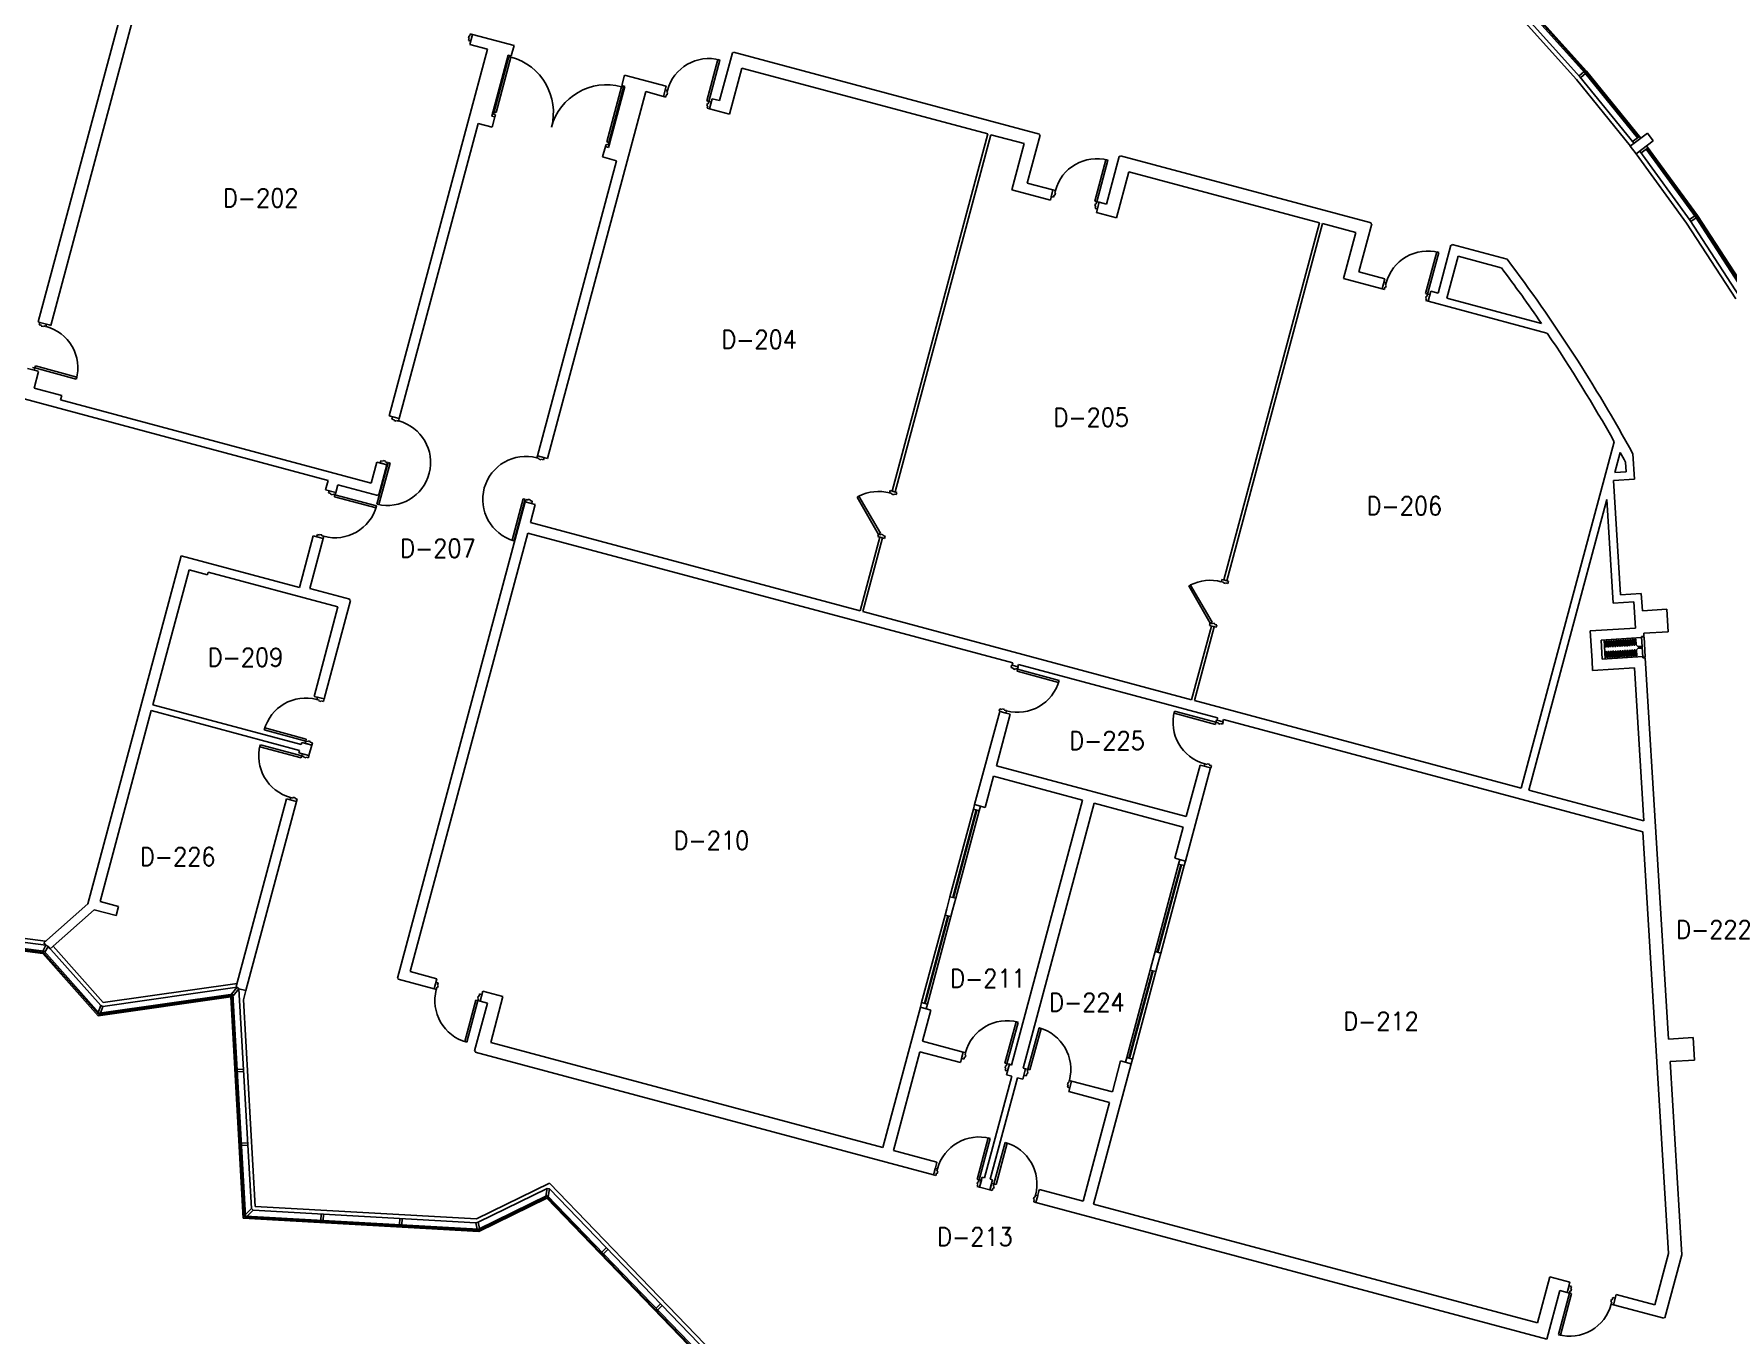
# Model space of a CAD drawing. Header units: inches. Extents: x 0 to 15110, y -1099 to 7181.
# Drawn here: x 6200 to 7621, y 5374 to 6466 of the extents above; entities that cross this region are included whole.
import ezdxf
from ezdxf.enums import TextEntityAlignment as Align

# ---------------------------------------------------------------- set-up
doc = ezdxf.new("R2010")
doc.units = ezdxf.units.IN
doc.header["$LTSCALE"] = 48
doc.header["$MEASUREMENT"] = 0
doc.layers.get('0').update_dxf_attribs({"linetype": 'CONTINUOUS'})
for name, color, linetype in [('A-DOOR', 5, 'CONTINUOUS'), ('A-GLAZ', 1, 'CONTINUOUS'), ('A-GLAZ-DETL', 5, 'CONTINUOUS'), ('A-WALL', 7, 'CONTINUOUS'), ('A-WALL-SILL', 3, 'CONTINUOUS'), ('SP-RMNO', 7, 'CONTINUOUS'), ('SP-ROOM', 7, 'CONTINUOUS'), ('SP-ROOMF', 7, 'CONTINUOUS')]:
    doc.layers.add(name, color=color, linetype=linetype)
doc.layers.get('0').off()
doc.layers.get('SP-ROOM').off()
doc.layers.get('SP-ROOMF').off()
doc.styles.add('ROMANS', font='ROMANS', dxfattribs={"width": 0.78})

# ---------------------------------------------------------------- blocks, each defined once
blk = doc.blocks.new('FMGRM1')
at = {"style": 'ROMANS', "width": 0.9}
for tag, p in [('DATA1', (0, -0.284)), ('DATA2', (0, -0.443)), ('DATA3', (0, -0.602)), ('DATA4', (0, -0.762)), ('DATA5', (0, -0.921))]:
    blk.add_attdef(tag, text='', height=0.117, dxfattribs=at).set_placement(p, align=Align.CENTER)
at = {"layer": 'SP-RMNO', "style": 'ROMANS', "width": 0.9}
blk.add_attdef('RMNUMB', text='', height=0.16, dxfattribs=at).set_placement((0, 0), align=Align.MIDDLE)

msp = doc.modelspace()

# ---------------------------------------------------------------- linework, layer by layer
at = {"layer": 'A-DOOR', "linetype": 'Continuous'}
for p, q in [((6565.2, 6464.2), (6565.7, 6466.1)), ((6565.7, 6466.1), (6567.6, 6465.6)), ((6567.6, 6465.6), (6566.1, 6460)), ((6564.1, 6462.6), (6564.6, 6464.4)), ((6564.7, 6462.4), (6564.1, 6462.6)), ((6564.2, 6460.5), (6564.7, 6462.4)), ((6566.1, 6460), (6564.2, 6460.5)), ((6564.6, 6464.4), (6565.2, 6464.2)), ((6598.1, 6447), (6585.7, 6400.7)), ((6587.4, 6400.2), (6599.8, 6446.6)), ((6599.8, 6446.6), (6598.1, 6447)), ((6773.4, 6444.6), (6764.1, 6409.8)), ((6765.8, 6409.3), (6775.1, 6444.1)), ((6775.1, 6444.1), (6773.4, 6444.6)), ((6680.1, 6375.4), (6692.5, 6421.7)), ((6694.2, 6421.3), (6681.8, 6374.9)), ((6692.5, 6421.7), (6694.2, 6421.3)), ((6729.1, 6419.2), (6727.6, 6413.6)), ((6727.6, 6413.6), (6729.6, 6413.1)), ((6731, 6418.7), (6729.1, 6419.2)), ((6729.6, 6413.1), (6730.1, 6415)), ((6730.1, 6415), (6730.7, 6414.8)), ((6730.5, 6416.8), (6731, 6418.7)), ((6731.2, 6416.6), (6730.5, 6416.8)), ((6730.7, 6414.8), (6731.2, 6416.6)), ((6764.1, 6409.8), (6765.8, 6409.3)), ((6765.3, 6407.5), (6765.8, 6409.3)), ((6765.8, 6409.3), (6767.8, 6408.8)), ((6767.8, 6408.8), (6766.3, 6403.3)), ((6584.7, 6400.9), (6583.7, 6397.1)), ((6583.7, 6397.1), (6586.3, 6396.4)), ((6584.7, 6400.9), (6585.7, 6400.7)), ((6585.7, 6400.7), (6585.2, 6398.7)), ((6585.2, 6398.7), (6586.9, 6398.3)), ((6585.7, 6400.7), (6587.4, 6400.2)), ((6586.3, 6396.4), (6586.9, 6398.3)), ((6764.2, 6405.8), (6764.7, 6407.6)), ((6764.8, 6405.7), (6764.2, 6405.8)), ((6764.3, 6403.8), (6764.8, 6405.7)), ((6766.3, 6403.3), (6764.3, 6403.8)), ((6764.7, 6407.6), (6765.3, 6407.5)), ((6679.1, 6371.5), (6679.6, 6373.4)), ((6681.7, 6370.8), (6679.1, 6371.5)), ((6681.3, 6373), (6679.6, 6373.4)), ((6681.8, 6374.9), (6680.1, 6375.4)), ((6681.8, 6374.9), (6681.3, 6373)), ((6682.8, 6374.7), (6681.7, 6370.8)), ((6682.8, 6374.7), (6681.8, 6374.9)), ((7098.8, 6360.5), (7089.5, 6325.7)), ((7091.2, 6325.3), (7100.5, 6360.1)), ((7100.5, 6360.1), (7098.8, 6360.5)), ((7054.4, 6335.1), (7053, 6329.6)), ((7053, 6329.6), (7054.9, 6329)), ((7056.4, 6334.6), (7054.4, 6335.1)), ((7054.9, 6329), (7055.4, 6330.9)), ((7055.4, 6330.9), (7056, 6330.8)), ((7055.9, 6332.7), (7056.4, 6334.6)), ((7056.5, 6332.6), (7055.9, 6332.7)), ((7056, 6330.8), (7056.5, 6332.6)), ((7089.5, 6325.7), (7091.2, 6325.3)), ((7089.6, 6321.8), (7090, 6323.6)), ((7090, 6323.6), (7090.6, 6323.4)), ((7090.6, 6323.4), (7091.2, 6325.3)), ((7091.2, 6325.3), (7093.1, 6324.8)), ((7093.1, 6324.8), (7091.6, 6319.2)), ((7090.2, 6321.6), (7089.6, 6321.8)), ((7089.7, 6319.7), (7090.2, 6321.6)), ((7091.6, 6319.2), (7089.7, 6319.7)), ((7376.2, 6283.1), (7366.9, 6248.3)), ((7368.6, 6247.8), (7377.9, 6282.6)), ((7377.9, 6282.6), (7376.2, 6283.1)), ((7331.9, 6257.7), (7330.4, 6252.1)), ((7333.8, 6257.2), (7331.9, 6257.7)), ((7332.3, 6251.6), (7332.8, 6253.5)), ((7332.8, 6253.5), (7333.4, 6253.3)), ((7333.3, 6255.3), (7333.8, 6257.2)), ((7333.9, 6255.1), (7333.3, 6255.3)), ((7333.4, 6253.3), (7333.9, 6255.1)), ((7330.4, 6252.1), (7332.3, 6251.6)), ((7366.9, 6248.3), (7368.6, 6247.8)), ((7367, 6244.3), (7367.5, 6246.1)), ((7367.6, 6244.2), (7367, 6244.3)), ((7367.1, 6242.3), (7367.6, 6244.2)), ((7369, 6241.8), (7367.1, 6242.3)), ((7367.5, 6246.1), (7368.1, 6246)), ((7368.1, 6246), (7368.6, 6247.8)), ((7368.6, 6247.8), (7370.5, 6247.3)), ((7370.5, 6247.3), (7369, 6241.8)), ((6204.7, 6224), (6204.2, 6222.1)), ((6210.3, 6222.5), (6204.7, 6224)), ((6204.2, 6222.1), (6206.1, 6221.6)), ((6206.1, 6221.6), (6205.9, 6221)), ((6205.9, 6221), (6207.7, 6220.5)), ((6207.7, 6220.5), (6207.9, 6221.1)), ((6207.9, 6221.1), (6209.8, 6220.6)), ((6209.8, 6220.6), (6210.3, 6222.5)), ((6199.9, 6183.9), (6194.4, 6185.4)), ((6198.6, 6186.3), (6200.5, 6185.8)), ((6200.5, 6185.8), (6199.9, 6183.9)), ((6200.9, 6187.5), (6200.5, 6185.8)), ((6200.5, 6185.8), (6235.2, 6176.5)), ((6235.7, 6178.2), (6200.9, 6187.5)), ((6235.2, 6176.5), (6235.7, 6178.2)), ((6500.5, 6144.7), (6500, 6142.8)), ((6500, 6142.8), (6501.9, 6142.3)), ((6506.1, 6143.3), (6500.5, 6144.7)), ((6501.9, 6142.3), (6501.7, 6141.7)), ((6501.7, 6141.7), (6503.6, 6141.2)), ((6503.6, 6141.2), (6503.7, 6141.8)), ((6503.7, 6141.8), (6505.6, 6141.3)), ((6505.6, 6141.3), (6506.1, 6143.3)), ((6621.5, 6110.3), (6622, 6112.2)), ((6623.4, 6109.8), (6621.5, 6110.3)), ((6622, 6112.2), (6627.6, 6110.7)), ((6627.6, 6110.7), (6627, 6108.8)), ((6496.7, 6106.4), (6487.4, 6071.6)), ((6489.1, 6071.2), (6498.4, 6106)), ((6490.2, 6106.1), (6490.7, 6108)), ((6495.7, 6104.6), (6490.2, 6106.1)), ((6490.7, 6108), (6492.6, 6107.5)), ((6492.6, 6107.5), (6492.7, 6108.1)), ((6492.7, 6108.1), (6494.6, 6107.7)), ((6494.6, 6107.7), (6494.4, 6107)), ((6494.4, 6107), (6496.3, 6106.5)), ((6496.3, 6106.5), (6495.7, 6104.6)), ((6498.4, 6106), (6496.7, 6106.4)), ((6623.2, 6109.2), (6623.4, 6109.8)), ((6625, 6108.7), (6623.2, 6109.2)), ((6625.2, 6109.3), (6625, 6108.7)), ((6627, 6108.8), (6625.2, 6109.3)), ((6447.2, 6082.8), (6446.7, 6080.9)), ((6452.8, 6081.3), (6447.2, 6082.8)), ((6917.4, 6081), (6917.9, 6082.9)), ((6917.9, 6082.9), (6923.5, 6081.4)), ((6446.7, 6080.9), (6448.6, 6080.4)), ((6448.6, 6080.4), (6448.4, 6079.8)), ((6448.4, 6079.8), (6450.2, 6079.3)), ((6450.2, 6079.3), (6450.4, 6079.9)), ((6450.4, 6079.9), (6452.2, 6079.4)), ((6451.8, 6077.7), (6452.2, 6079.4)), ((6486.6, 6068.4), (6451.8, 6077.7)), ((6452.2, 6079.4), (6452.8, 6081.3)), ((6452.2, 6079.4), (6487, 6070.1)), ((6487, 6070.1), (6486.6, 6068.4)), ((6487.4, 6071.6), (6489.1, 6071.2)), ((6600.7, 6041.3), (6610, 6076.1)), ((6611.7, 6075.6), (6602.4, 6040.8)), ((6610, 6076.1), (6611.7, 6075.6)), ((6612.2, 6075.5), (6611.7, 6073.6)), ((6611.7, 6073.6), (6617.2, 6072.1)), ((6614, 6075), (6612.2, 6075.5)), ((6614.2, 6075.6), (6614, 6075)), ((6616, 6075.1), (6614.2, 6075.6)), ((6615.9, 6074.5), (6616, 6075.1)), ((6617.7, 6074), (6615.9, 6074.5)), ((6617.2, 6072.1), (6617.7, 6074)), ((6890.1, 6077.4), (6891.6, 6078.3)), ((6908.1, 6046.2), (6890.1, 6077.4)), ((6891.6, 6078.3), (6909.6, 6047.1)), ((6919.3, 6080.5), (6917.4, 6081)), ((6919.1, 6079.9), (6919.3, 6080.5)), ((6920.9, 6079.4), (6919.1, 6079.9)), ((6921.1, 6080), (6920.9, 6079.4)), ((6922.9, 6079.5), (6921.1, 6080)), ((6923.5, 6081.4), (6922.9, 6079.5)), ((6436.8, 6044.2), (6437.4, 6046.1)), ((6442.4, 6042.7), (6436.8, 6044.2)), ((6437.4, 6046.1), (6439.2, 6045.6)), ((6439.2, 6045.6), (6439.4, 6046.2)), ((6439.4, 6046.2), (6441.2, 6045.7)), ((6441.2, 6045.7), (6441.1, 6045.1)), ((6441.1, 6045.1), (6442.9, 6044.6)), ((6442.9, 6044.6), (6442.4, 6042.7)), ((6602.4, 6040.8), (6600.7, 6041.3)), ((6908.1, 6046.2), (6907.5, 6044.3)), ((6907.5, 6044.3), (6913.1, 6042.8)), ((6909.6, 6047.1), (6908.1, 6046.2)), ((6909.9, 6045.7), (6908.1, 6046.2)), ((6910.1, 6046.3), (6909.9, 6045.7)), ((6911.9, 6045.8), (6910.1, 6046.3)), ((6911.7, 6045.2), (6911.9, 6045.8)), ((6913.6, 6044.7), (6911.7, 6045.2)), ((6913.1, 6042.8), (6913.6, 6044.7)), ((7168.2, 6002.9), (7169.8, 6003.7)), ((7186.2, 5971.7), (7168.2, 6002.9)), ((7169.8, 6003.7), (7187.8, 5972.6)), ((7195.6, 6006.5), (7196.1, 6008.4)), ((7197.4, 6006), (7195.6, 6006.5)), ((7196.1, 6008.4), (7201.6, 6006.9)), ((7197.3, 6005.4), (7197.4, 6006)), ((7199.1, 6004.9), (7197.3, 6005.4)), ((7199.2, 6005.5), (7199.1, 6004.9)), ((7201.1, 6005), (7199.2, 6005.5)), ((7201.6, 6006.9), (7201.1, 6005)), ((7186.2, 5971.7), (7185.7, 5969.8)), ((7185.7, 5969.8), (7191.3, 5968.3)), ((7187.8, 5972.6), (7186.2, 5971.7)), ((7188.1, 5971.2), (7186.2, 5971.7)), ((7188.3, 5971.8), (7188.1, 5971.2)), ((7190.1, 5971.3), (7188.3, 5971.8)), ((7189.9, 5970.7), (7190.1, 5971.3)), ((7191.8, 5970.2), (7189.9, 5970.7)), ((7191.3, 5968.3), (7191.8, 5970.2)), ((7516.7, 5957.6), (7517.6, 5941.7)), ((7517.5, 5951.7), (7517.2, 5956.7)), ((7519.2, 5956.8), (7518.2, 5956.7)), ((7518.2, 5956.7), (7518.5, 5951.7)), ((7519.5, 5951.8), (7519.2, 5956.8)), ((7521.2, 5956.9), (7520.2, 5956.9)), ((7520.2, 5956.9), (7520.5, 5951.9)), ((7521.5, 5951.9), (7521.2, 5956.9)), ((7523.2, 5957), (7522.2, 5957)), ((7522.2, 5957), (7522.5, 5952)), ((7523.5, 5952.1), (7523.2, 5957)), ((7525.2, 5957.2), (7524.2, 5957.1)), ((7524.2, 5957.1), (7524.5, 5952.1)), ((7525.5, 5952.2), (7525.2, 5957.2)), ((7527.2, 5957.3), (7526.2, 5957.2)), ((7526.2, 5957.2), (7526.5, 5952.2)), ((7527.5, 5952.3), (7527.2, 5957.3)), ((7529.2, 5957.4), (7528.2, 5957.4)), ((7528.2, 5957.4), (7528.5, 5952.4)), ((7529.5, 5952.4), (7529.2, 5957.4)), ((7531.2, 5957.5), (7530.2, 5957.5)), ((7530.2, 5957.5), (7530.5, 5952.5)), ((7531.5, 5952.5), (7531.2, 5957.5)), ((7533.2, 5957.7), (7532.2, 5957.6)), ((7532.2, 5957.6), (7532.5, 5952.6)), ((7533.5, 5952.7), (7533.2, 5957.7)), ((7535.2, 5957.8), (7534.2, 5957.7)), ((7534.2, 5957.7), (7534.5, 5952.7)), ((7535.5, 5952.8), (7535.2, 5957.8)), ((7537.2, 5957.9), (7536.2, 5957.8)), ((7536.2, 5957.8), (7536.5, 5952.8)), ((7537.5, 5952.9), (7537.2, 5957.9)), ((7539.2, 5958), (7538.2, 5958)), ((7538.2, 5958), (7538.5, 5953)), ((7539.5, 5953), (7539.2, 5958)), ((7541.2, 5958.1), (7540.2, 5958.1)), ((7540.2, 5958.1), (7540.5, 5953.1)), ((7541.5, 5953.2), (7541.2, 5958.1)), ((7543.2, 5958.3), (7542.2, 5958.2)), ((7542.2, 5958.2), (7542.5, 5953.2)), ((7543.5, 5953.4), (7543.2, 5958.3)), ((7550.1, 5960.2), (7548.1, 5960.1)), ((7548.1, 5960.1), (7549.1, 5943.1)), ((7551.1, 5943.2), (7550.1, 5960.2)), ((7518.5, 5951.7), (7517.5, 5951.7)), ((7517.8, 5947.7), (7518.8, 5947.8)), ((7518.1, 5942.7), (7517.8, 5947.7)), ((7518.8, 5947.8), (7519.1, 5942.8)), ((7519.1, 5942.8), (7520.1, 5942.8)), ((7520.5, 5951.9), (7519.5, 5951.8)), ((7519.8, 5947.8), (7520.8, 5947.9)), ((7520.1, 5942.8), (7519.8, 5947.8)), ((7520.8, 5947.9), (7521.1, 5942.9)), ((7521.1, 5942.9), (7522.1, 5942.9)), ((7522.5, 5952), (7521.5, 5951.9)), ((7521.8, 5947.9), (7522.8, 5948)), ((7522.1, 5942.9), (7521.8, 5947.9)), ((7522.8, 5948), (7523.1, 5943)), ((7523.1, 5943), (7524.1, 5943.1)), ((7524.5, 5952.1), (7523.5, 5952.1)), ((7524.1, 5943.1), (7523.8, 5948.1)), ((7523.8, 5948.1), (7524.8, 5948.1)), ((7524.8, 5948.1), (7525.1, 5943.1)), ((7525.1, 5943.1), (7526.1, 5943.2)), ((7526.5, 5952.2), (7525.5, 5952.2)), ((7526.1, 5943.2), (7525.8, 5948.2)), ((7525.8, 5948.2), (7526.8, 5948.2)), ((7526.8, 5948.2), (7527.1, 5943.3)), ((7527.1, 5943.3), (7528.1, 5943.3)), ((7528.5, 5952.4), (7527.5, 5952.3)), ((7527.8, 5948.3), (7528.7, 5948.4)), ((7528.1, 5943.3), (7527.8, 5948.3)), ((7528.7, 5948.4), (7529.1, 5943.4)), ((7529.1, 5943.4), (7530.1, 5943.4)), ((7530.5, 5952.5), (7529.5, 5952.4)), ((7529.7, 5948.4), (7530.7, 5948.5)), ((7530.1, 5943.4), (7529.7, 5948.4)), ((7530.7, 5948.5), (7531.1, 5943.5)), ((7531.1, 5943.5), (7532, 5943.6)), ((7532.5, 5952.6), (7531.5, 5952.5)), ((7532, 5943.6), (7531.7, 5948.6)), ((7531.7, 5948.6), (7532.7, 5948.6)), ((7532.7, 5948.6), (7533, 5943.6)), ((7533, 5943.6), (7534, 5943.7)), ((7534.5, 5952.7), (7533.5, 5952.7)), ((7534, 5943.7), (7533.7, 5948.7)), ((7533.7, 5948.7), (7534.7, 5948.7)), ((7534.7, 5948.7), (7535, 5943.7)), ((7535, 5943.7), (7536, 5943.8)), ((7536.5, 5952.8), (7535.5, 5952.8)), ((7535.7, 5948.8), (7536.7, 5948.9)), ((7536, 5943.8), (7535.7, 5948.8)), ((7536.7, 5948.9), (7537, 5943.9)), ((7537, 5943.9), (7538, 5943.9)), ((7538.5, 5953), (7537.5, 5952.9)), ((7537.7, 5948.9), (7538.7, 5949)), ((7538, 5943.9), (7537.7, 5948.9)), ((7538.7, 5949), (7539, 5944)), ((7539, 5944), (7540, 5944)), ((7540.5, 5953.1), (7539.5, 5953)), ((7539.7, 5949), (7540.7, 5949.1)), ((7540, 5944), (7539.7, 5949)), ((7540.7, 5949.1), (7541, 5944.1)), ((7541, 5944.1), (7542, 5944.2)), ((7542.5, 5953.2), (7541.5, 5953.2)), ((7542, 5944.2), (7541.7, 5949.2)), ((7541.7, 5949.2), (7542.7, 5949.2)), ((7542.7, 5949.2), (7543, 5944.2)), ((7543, 5944.2), (7544, 5944.3)), ((7545, 5952.1), (7543.5, 5953.4)), ((7543.7, 5949.2), (7545.1, 5950.7)), ((7544, 5944.3), (7543.7, 5949.2)), ((7547.7, 5952.2), (7545, 5952.1)), ((7545.1, 5950.7), (7547.8, 5950.8)), ((7547.8, 5950.8), (7547.7, 5952.2)), ((7549.1, 5943.1), (7551.1, 5943.2)), ((7019.7, 5936.5), (7019.2, 5934.5)), ((7019.2, 5934.5), (7021.1, 5934)), ((7025.3, 5935), (7019.7, 5936.5)), ((7021.1, 5934), (7020.9, 5933.4)), ((7020.9, 5933.4), (7022.7, 5932.9)), ((7022.7, 5932.9), (7022.9, 5933.6)), ((7022.9, 5933.6), (7024.7, 5933)), ((7024.3, 5931.4), (7024.7, 5933)), ((7059.1, 5922), (7024.3, 5931.4)), ((7024.7, 5933), (7025.3, 5935)), ((7024.7, 5933), (7059.5, 5923.7)), ((7059.5, 5923.7), (7059.1, 5922)), ((6437, 5907.6), (6437.5, 5909.6)), ((6438.9, 5907.1), (6437, 5907.6)), ((6437.5, 5909.6), (6443.1, 5908.1)), ((6438.7, 5906.5), (6438.9, 5907.1)), ((6440.5, 5906), (6438.7, 5906.5)), ((6440.7, 5906.6), (6440.5, 5906)), ((6442.6, 5906.1), (6440.7, 5906.6)), ((6443.1, 5908.1), (6442.6, 5906.1)), ((7009.3, 5897.8), (7009.9, 5899.8)), ((7014.9, 5896.3), (7009.3, 5897.8)), ((7009.9, 5899.8), (7011.7, 5899.3)), ((7011.7, 5899.3), (7011.9, 5899.9)), ((7011.9, 5899.9), (7013.7, 5899.4)), ((7013.7, 5899.4), (7013.5, 5898.8)), ((7013.5, 5898.8), (7015.4, 5898.3)), ((7015.4, 5898.3), (7014.9, 5896.3)), ((7156.3, 5897.8), (7155.9, 5896.1)), ((7191.1, 5888.5), (7156.3, 5897.8)), ((6392.9, 5882.2), (6393.4, 5883.9)), ((6393.4, 5883.9), (6428.1, 5874.5)), ((7155.9, 5896.1), (7190.7, 5886.8)), ((7190.7, 5886.8), (7191.1, 5888.5)), ((7191.1, 5888.5), (7191.6, 5890.4)), ((7193, 5888), (7191.1, 5888.5)), ((7191.6, 5890.4), (7197.2, 5888.9)), ((7192.8, 5887.4), (7193, 5888)), ((7194.6, 5886.9), (7192.8, 5887.4)), ((7194.8, 5887.5), (7194.6, 5886.9)), ((7196.7, 5887), (7194.8, 5887.5)), ((7197.2, 5888.9), (7196.7, 5887)), ((6389.6, 5869.6), (6389.1, 5867.9)), ((6424.3, 5860.3), (6389.6, 5869.6)), ((6427.7, 5872.8), (6392.9, 5882.2)), ((6427.7, 5872.8), (6427.2, 5870.9)), ((6427.2, 5870.9), (6432.7, 5869.4)), ((6428.1, 5874.5), (6427.7, 5872.8)), ((6429.6, 5872.3), (6427.7, 5872.8)), ((6429.7, 5872.9), (6429.6, 5872.3)), ((6431.5, 5872.5), (6429.7, 5872.9)), ((6431.4, 5871.9), (6431.5, 5872.5)), ((6433.2, 5871.4), (6431.4, 5871.9)), ((6432.7, 5869.4), (6433.2, 5871.4)), ((6389.1, 5867.9), (6423.9, 5858.6)), ((6423.9, 5858.6), (6424.3, 5860.3)), ((6424.3, 5860.3), (6424.8, 5862.2)), ((6426.2, 5859.8), (6424.3, 5860.3)), ((6424.8, 5862.2), (6430.4, 5860.7)), ((6426, 5859.2), (6426.2, 5859.8)), ((6427.9, 5858.7), (6426, 5859.2)), ((6428, 5859.3), (6427.9, 5858.7)), ((6429.9, 5858.8), (6428, 5859.3)), ((6430.4, 5860.7), (6429.9, 5858.8)), ((7181.8, 5853.7), (7181.3, 5851.8)), ((7181.3, 5851.8), (7186.8, 5850.3)), ((7183.7, 5853.2), (7181.8, 5853.7)), ((7183.8, 5853.8), (7183.7, 5853.2)), ((7185.6, 5853.3), (7183.8, 5853.8)), ((7185.5, 5852.7), (7185.6, 5853.3)), ((7187.4, 5852.2), (7185.5, 5852.7)), ((7186.8, 5850.3), (7187.4, 5852.2)), ((6415, 5825.5), (6414.5, 5823.6)), ((6414.5, 5823.6), (6420, 5822.1)), ((6416.9, 5825), (6415, 5825.5)), ((6417, 5825.6), (6416.9, 5825)), ((6418.9, 5825.1), (6417, 5825.6)), ((6418.7, 5824.5), (6418.9, 5825.1)), ((6420.6, 5824), (6418.7, 5824.5)), ((6420, 5822.1), (6420.6, 5824)), ((6535.3, 5664.8), (6536.8, 5670.4)), ((6536.8, 5670.4), (6538.7, 5669.9)), ((6538.7, 5669.9), (6538.2, 5668)), ((6537.2, 5664.3), (6535.3, 5664.8)), ((6537.7, 5666.2), (6537.2, 5664.3)), ((6538.3, 5666), (6537.7, 5666.2)), ((6538.2, 5668), (6538.8, 5667.8)), ((6538.8, 5667.8), (6538.3, 5666)), ((6572.4, 5658.9), (6571.9, 5657)), ((6571.9, 5657), (6572.5, 5656.9)), ((6572.5, 5656.9), (6572, 5655)), ((6573, 5658.7), (6572.4, 5658.9)), ((6573.5, 5660.6), (6573, 5658.7)), ((6575.4, 5660), (6573.5, 5660.6)), ((6573.9, 5654.5), (6575.4, 5660)), ((6561, 5620.7), (6570.3, 5655.5)), ((6572, 5655), (6562.7, 5620.2)), ((6570.3, 5655.5), (6572, 5655)), ((6572, 5655), (6573.9, 5654.5)), ((7023.5, 5637.3), (7014.1, 5602.5)), ((7015.8, 5602.1), (7025.2, 5636.8)), ((7025.2, 5636.8), (7023.5, 5637.3)), ((7033.3, 5597.4), (7042.7, 5632.2)), ((7044.4, 5631.7), (7035, 5596.9)), ((7042.7, 5632.2), (7044.4, 5631.7)), ((6562.7, 5620.2), (6561, 5620.7)), ((6979.1, 5611.9), (6977.6, 5606.4)), ((6977.6, 5606.4), (6979.6, 5605.8)), ((6981.1, 5611.4), (6979.1, 5611.9)), ((6979.6, 5605.8), (6980.1, 5607.7)), ((6980.1, 5607.7), (6980.7, 5607.5)), ((6980.6, 5609.5), (6981.1, 5611.4)), ((6981.2, 5609.4), (6980.6, 5609.5)), ((6980.7, 5607.5), (6981.2, 5609.4)), ((7014.1, 5602.5), (7015.8, 5602.1)), ((7014.2, 5598.6), (7014.7, 5600.4)), ((7014.7, 5600.4), (7015.3, 5600.2)), ((7015.3, 5600.2), (7015.8, 5602.1)), ((7015.8, 5602.1), (7017.8, 5601.6)), ((7017.8, 5601.6), (7016.3, 5596)), ((7014.8, 5598.4), (7014.2, 5598.6)), ((7014.3, 5596.5), (7014.8, 5598.4)), ((7016.3, 5596), (7014.3, 5596.5)), ((7031.4, 5597.9), (7029.9, 5592.3)), ((7029.9, 5592.3), (7031.9, 5591.8)), ((7033.3, 5597.4), (7031.4, 5597.9)), ((7031.9, 5591.8), (7032.4, 5593.7)), ((7032.4, 5593.7), (7033, 5593.5)), ((7032.8, 5595.5), (7033.3, 5597.4)), ((7033.4, 5595.4), (7032.8, 5595.5)), ((7033, 5593.5), (7033.4, 5595.4)), ((7035, 5596.9), (7033.3, 5597.4)), ((7066.5, 5584.5), (7067, 5586.4)), ((7067.1, 5584.4), (7066.5, 5584.5)), ((7067, 5586.4), (7067.6, 5586.2)), ((7067.6, 5586.2), (7068.1, 5588.1)), ((7068.1, 5588.1), (7070, 5587.5)), ((7070, 5587.5), (7068.6, 5582)), ((7066.6, 5582.5), (7067.1, 5584.4)), ((7068.6, 5582), (7066.6, 5582.5)), ((7000, 5539.8), (6990.7, 5505)), ((6992.4, 5504.6), (7001.7, 5539.4)), ((7001.7, 5539.4), (7000, 5539.8)), ((7004.9, 5501.2), (7014.2, 5536)), ((7015.9, 5535.5), (7006.6, 5500.8)), ((7014.2, 5536), (7015.9, 5535.5)), ((6955.7, 5514.4), (6954.2, 5508.9)), ((6957.6, 5513.9), (6955.7, 5514.4)), ((6957.1, 5512), (6957.6, 5513.9)), ((6954.2, 5508.9), (6956.1, 5508.3)), ((6956.1, 5508.3), (6956.6, 5510.2)), ((6956.6, 5510.2), (6957.2, 5510.1)), ((6957.7, 5511.9), (6957.1, 5512)), ((6957.2, 5510.1), (6957.7, 5511.9)), ((6990.7, 5505), (6992.4, 5504.6)), ((6990.8, 5501.1), (6991.3, 5502.9)), ((6991.4, 5500.9), (6990.8, 5501.1)), ((6990.9, 5499), (6991.4, 5500.9)), ((6991.3, 5502.9), (6991.9, 5502.7)), ((6991.9, 5502.7), (6992.4, 5504.6)), ((6992.4, 5504.6), (6994.3, 5504.1)), ((6994.3, 5504.1), (6992.8, 5498.5)), ((7003, 5501.7), (7001.5, 5496.2)), ((7004.9, 5501.2), (7003, 5501.7)), ((7004.4, 5499.3), (7004.9, 5501.2)), ((7005, 5499.2), (7004.4, 5499.3)), ((7004.5, 5497.4), (7005, 5499.2)), ((7006.6, 5500.8), (7004.9, 5501.2)), ((6992.8, 5498.5), (6990.9, 5499)), ((7001.5, 5496.2), (7003.4, 5495.7)), ((7003.4, 5495.7), (7003.9, 5497.5)), ((7003.9, 5497.5), (7004.5, 5497.4)), ((7038.1, 5488.4), (7038.6, 5490.2)), ((7038.7, 5488.2), (7038.1, 5488.4)), ((7038.2, 5486.3), (7038.7, 5488.2)), ((7040.1, 5485.8), (7038.2, 5486.3)), ((7038.6, 5490.2), (7039.2, 5490)), ((7039.2, 5490), (7039.7, 5491.9)), ((7039.7, 5491.9), (7041.6, 5491.4)), ((7041.6, 5491.4), (7040.1, 5485.8)), ((7485.7, 5410.2), (7487.2, 5415.7)), ((7487.2, 5415.7), (7489.2, 5415.2)), ((7489.2, 5415.2), (7488.7, 5413.3)), ((7487.7, 5409.6), (7478.4, 5374.9)), ((7480.1, 5374.4), (7489.4, 5409.2)), ((7487.7, 5409.6), (7485.7, 5410.2)), ((7488.2, 5411.5), (7487.7, 5409.6)), ((7489.4, 5409.2), (7487.7, 5409.6)), ((7488.8, 5411.4), (7488.2, 5411.5)), ((7488.7, 5413.3), (7489.3, 5413.2)), ((7489.3, 5413.2), (7488.8, 5411.4)), ((7522.8, 5404.2), (7522.3, 5402.4)), ((7522.3, 5402.4), (7523, 5402.2)), ((7523, 5402.2), (7522.5, 5400.3)), ((7522.5, 5400.3), (7524.4, 5399.8)), ((7523.4, 5404), (7522.8, 5404.2)), ((7523.9, 5405.9), (7523.4, 5404)), ((7525.9, 5405.4), (7523.9, 5405.9)), ((7524.4, 5399.8), (7525.9, 5405.4)), ((7478.4, 5374.9), (7480.1, 5374.4))]:
    msp.add_line(p, q, dxfattribs=at)
for centre, radius, start, end in [((6587.4, 6400.2), 48, 345, 75), ((6680.1, 6375.4), 48, 75, 165), ((6908.1, 6046.2), 36, 75, 117.2167), ((7186.2, 5971.7), 36, 75, 117.2167)]:
    msp.add_arc(centre, radius, start, end, dxfattribs=at)
at = {"layer": 'A-DOOR', "linetype": 'Continuous', "extrusion": (0, 0, -1)}
for centre, major_axis, start_param, end_param in [((6765.8, 6409.3), (-25.5, 25.5), 5.759587, 7.330383), ((6200.5, 6185.8), (25.5, 25.5), -0.523599, 1.047198), ((6496.3, 6106.5), (-25.5, 25.5), 1.047198, 4.172111)]:
    msp.add_ellipse(centre, major_axis=major_axis, ratio=1, start_param=start_param, end_param=end_param, dxfattribs=at)
at = {"layer": 'A-DOOR', "linetype": 'Continuous'}
for centre, major_axis, start_param, end_param in [((7091.2, 6325.3), (25.5, 25.5), 0.523599, 2.094395), ((7368.6, 6247.8), (-25.5, 25.5), -1.047198, 0.523599), ((6612.2, 6075.5), (25.5, 25.5), 0.523599, 3.648512), ((6452.2, 6079.4), (-25.5, 25.5), 2.094205, 3.665001), ((6427.7, 5872.8), (25.5, 25.5), 0.523599, 2.094395), ((7024.7, 5933), (25.5, 25.5), 3.665192, 5.235988), ((7191.1, 5888.5), (25.5, 25.5), 2.094395, 3.665191), ((6424.3, 5860.3), (25.5, 25.5), 2.094395, 3.665191), ((6572, 5655), (-25.5, 25.5), 0.523599, 2.094395), ((7015.8, 5602.1), (25.5, 25.5), 0.523599, 2.094395), ((7033.3, 5597.4), (25.5, 25.5), 5.235988, 6.806784), ((6992.4, 5504.6), (25.5, 25.5), 0.523599, 2.094395), ((7004.9, 5501.2), (-25.5, 25.5), 3.665192, 5.235988), ((7487.7, 5409.6), (25.5, 25.5), 3.665191, 5.235988)]:
    msp.add_ellipse(centre, major_axis=major_axis, ratio=1, start_param=start_param, end_param=end_param, dxfattribs=at)
at = {"layer": 'A-GLAZ', "linetype": 'Continuous'}
for p, q in [((7496.4, 6430.1), (7445.5, 6486.6)), ((7500.4, 6433.5), (7449.3, 6490.2)), ((7501.1, 6434.2), (7450, 6490.9)), ((7541.7, 6374.2), (7496.4, 6430.1)), ((7544.6, 6378.9), (7500.4, 6433.5)), ((7545.4, 6379.5), (7501.1, 6434.2)), ((7588.9, 6309.6), (7546.6, 6367.8)), ((7593.2, 6312.5), (7551.9, 6369.4)), ((7594, 6313.1), (7552.7, 6370)), ((7630.3, 6245.8), (7588.9, 6309.6)), ((7634.7, 6248.6), (7593.2, 6312.5)), ((7635.6, 6249.1), (7594, 6313.1)), ((6990.1, 5815), (6970.5, 5741.6)), ((6990.6, 5814.9), (6970.9, 5741.4)), ((7161.6, 5769), (7141.9, 5695.6)), ((7162.1, 5768.9), (7142.4, 5695.5)), ((6207.7, 5695.4), (5932.5, 5731.4)), ((6208.2, 5696.4), (5932.9, 5732.4)), ((6209.7, 5701.5), (5935.9, 5737.3)), ((6966.3, 5726.1), (6946.6, 5652.7)), ((6966.8, 5726), (6947.1, 5652.6)), ((6255.7, 5650.8), (6211.5, 5700.5)), ((6254, 5643.3), (6207.7, 5695.4)), ((6254.4, 5644.4), (6208.2, 5696.4)), ((7140, 5696.2), (7144.8, 5694.9)), ((7137.8, 5680.2), (7118.1, 5606.8)), ((7138.3, 5680), (7118.6, 5606.6)), ((6365.7, 5659.3), (6254, 5643.3)), ((6366.6, 5660.4), (6254.4, 5644.4)), ((6370.1, 5666.2), (6257.5, 5650.1)), ((6376.2, 5473.3), (6365.7, 5659.3)), ((6377.2, 5474.3), (6366.6, 5660.4)), ((6382.1, 5480.6), (6371.6, 5665)), ((6630.2, 5497.5), (6572.4, 5469.1)), ((6630.2, 5491.6), (6572.5, 5463.4)), ((6630, 5490.4), (6572.7, 5462.3)), ((6857.4, 5254.7), (6630, 5490.4)), ((6857.6, 5256.1), (6630.2, 5491.6)), ((6857.2, 5263.9), (6632.2, 5497.1)), ((6572.7, 5462.3), (6376.2, 5473.3)), ((6572.5, 5463.4), (6377.2, 5474.3)), ((6570.4, 5468.7), (6383.5, 5479.2))]:
    msp.add_line(p, q, dxfattribs=at)
at = {"layer": 'A-GLAZ-DETL', "linetype": 'Continuous'}
for p, q in [((7499.7, 6434.3), (7495.7, 6430.9)), ((7501, 6432.8), (7497, 6429.4)), ((7501.1, 6434.2), (7500.4, 6433.5)), ((7540.4, 6375.7), (7546.2, 6380.1)), ((7547.7, 6366.2), (7553.5, 6370.6)), ((7592.6, 6313.4), (7588.3, 6310.4)), ((7593.8, 6311.7), (7589.4, 6308.7)), ((7594, 6313.1), (7593.2, 6312.5)), ((6987.7, 5815.6), (6988.7, 5819.5)), ((6987.7, 5815.6), (6992.5, 5814.3)), ((6993.6, 5818.2), (6992.5, 5814.3)), ((7159.6, 5769.6), (7160.7, 5773.4)), ((7159.6, 5769.6), (7164.5, 5768.3)), ((7165.5, 5772.1), (7164.5, 5768.3)), ((6209.7, 5701.5), (6207.1, 5696.5)), ((6211.5, 5700.5), (6208.9, 5695.6)), ((6209.7, 5701.5), (6211.5, 5700.5)), ((6211.5, 5700.5), (6209.7, 5701.5)), ((6208.2, 5696.4), (6207.7, 5695.4)), ((6365.2, 5660.2), (6370.1, 5666.2)), ((6365.7, 5659.3), (6366.6, 5660.4)), ((6366.7, 5659), (6371.6, 5665)), ((6370.1, 5666.2), (6371.6, 5665)), ((6253.6, 5645.2), (6255.7, 5650.8)), ((6254, 5643.3), (6254.4, 5644.4)), ((6255.5, 5644.5), (6257.5, 5650.1)), ((6255.7, 5650.8), (6257.5, 5650.1)), ((6943.2, 5649.5), (6944.2, 5653.4)), ((6944.2, 5653.4), (6949.1, 5652.1)), ((6949.1, 5652.1), (6948, 5648.2)), ((7115.1, 5603.4), (7116.2, 5607.3)), ((7116.2, 5607.3), (7121, 5606)), ((7121, 5606), (7120, 5602.1)), ((6369.3, 5596.3), (6370.3, 5596.3)), ((6370.2, 5597.3), (6375.5, 5597.6)), ((6370.3, 5595.3), (6375.6, 5595.6)), ((6372.8, 5534.4), (6373.8, 5534.4)), ((6373.7, 5535.4), (6379, 5535.7)), ((6373.8, 5533.4), (6379.1, 5533.7)), ((6629.1, 5491.1), (6630.2, 5497.5)), ((6630, 5490.4), (6630.2, 5491.6)), ((6630.2, 5497.5), (6632.2, 5497.1)), ((6631.1, 5490.7), (6632.2, 5497.1)), ((6376.2, 5473.3), (6377.2, 5474.3)), ((6377.1, 5475.6), (6382.1, 5480.6)), ((6378.5, 5474.2), (6383.5, 5479.2)), ((6382.1, 5480.6), (6383.5, 5479.2)), ((6440.3, 5470.7), (6440.6, 5476)), ((6442.3, 5470.6), (6442.6, 5475.9)), ((6506.2, 5467.1), (6506.5, 5472.3)), ((6508.2, 5467), (6508.5, 5472.2)), ((6441.2, 5469.7), (6441.3, 5470.7)), ((6507.1, 5466), (6507.2, 5467)), ((6572.4, 5469.1), (6570.4, 5468.7)), ((6570.4, 5468.7), (6571.5, 5463.4)), ((6572.4, 5469.1), (6573.5, 5463.8)), ((6572.5, 5463.4), (6572.7, 5462.3)), ((6676, 5444.1), (6679.8, 5447.8)), ((6676, 5442.7), (6676.7, 5443.4)), ((6677.4, 5442.7), (6681.2, 5446.4)), ((6721.5, 5397), (6725.3, 5400.6)), ((6721.5, 5395.6), (6722.2, 5396.3)), ((6722.9, 5395.6), (6726.7, 5399.2))]:
    msp.add_line(p, q, dxfattribs=at)
at = {"layer": 'A-WALL', "linetype": 'Continuous'}
for p, q in [((6306.7, 6567.8), (6213.9, 6221.5)), ((6285.7, 6532), (6203.3, 6224.4)), ((6567.6, 6465.6), (6565.4, 6457.1)), ((6567.6, 6465.6), (6602.4, 6456.2)), ((6580.1, 6453.2), (6497.7, 6145.5)), ((6565.4, 6457.1), (6580.1, 6453.2)), ((6602.4, 6456.2), (6600.1, 6447.6)), ((6583.7, 6397.1), (6597.4, 6448.3)), ((6597.4, 6448.3), (6600.1, 6447.6)), ((6785.5, 6450.3), (6774.7, 6410.1)), ((6793.5, 6437.4), (6783.2, 6398.7)), ((6785.5, 6450.3), (6786.2, 6450.1)), ((6786.4, 6450.8), (6786.2, 6450.1)), ((6786.4, 6450.8), (7043.1, 6382)), ((6793.5, 6437.4), (6999.7, 6382.1)), ((6695.1, 6431.4), (6692.8, 6422.7)), ((6695.1, 6431.4), (6729.9, 6422.1)), ((6712.9, 6417.6), (6630.5, 6109.9)), ((6681.7, 6370.8), (6695.4, 6422)), ((6695.4, 6422), (6692.8, 6422.7)), ((6712.9, 6417.6), (6727.6, 6413.6)), ((6729.9, 6422.1), (6727.6, 6413.6)), ((6766.3, 6403.3), (6768.5, 6411.7)), ((6768.5, 6411.7), (6774.7, 6410.1)), ((6583.7, 6397.1), (6586.3, 6396.4)), ((6586.3, 6396.4), (6584, 6387.7)), ((6766.3, 6403.3), (6783.2, 6398.7)), ((6572.4, 6390.8), (6506.1, 6143.3)), ((6572.4, 6390.8), (6584, 6387.7)), ((6999.7, 6382.1), (6919.5, 6082.5)), ((7002.2, 6381.5), (6921.9, 6081.9)), ((7002.2, 6381.5), (7030.2, 6374)), ((7032.8, 6340.9), (7043.6, 6381.1)), ((7042.9, 6381.3), (7043.1, 6382)), ((7042.9, 6381.3), (7043.6, 6381.1)), ((7538.6, 6371.8), (7552.9, 6382.8)), ((7552.9, 6382.8), (7557.8, 6376.4)), ((6679.1, 6371.5), (6676.7, 6362.8)), ((6681.7, 6370.8), (6679.1, 6371.5)), ((7019.8, 6335.3), (7030.2, 6374)), ((7538.6, 6371.8), (7543.5, 6365.5)), ((7543.5, 6365.5), (7557.8, 6376.4)), ((6688.3, 6359.7), (6622, 6112.2)), ((6676.7, 6362.8), (6688.3, 6359.7)), ((7099.2, 6323.1), (7110, 6363.3)), ((7110, 6363.3), (7110.7, 6363.1)), ((7110.7, 6363.1), (7110.9, 6363.9)), ((7110.9, 6363.9), (7321.3, 6307.5)), ((7032.8, 6340.9), (7054.4, 6335.1)), ((7107.7, 6311.8), (7118.1, 6350.4)), ((7118.1, 6350.4), (7277.9, 6307.6)), ((7019.8, 6335.3), (7052.2, 6326.7)), ((7054.4, 6335.1), (7052.2, 6326.7)), ((7090.8, 6316.3), (7093.1, 6324.8)), ((7093.1, 6324.8), (7099.2, 6323.1)), ((7090.8, 6316.3), (7107.7, 6311.8)), ((7277.9, 6307.6), (7197.7, 6008)), ((7280.3, 6306.9), (7200.1, 6007.3)), ((7280.3, 6306.9), (7308.4, 6299.4)), ((7298, 6260.8), (7308.4, 6299.4)), ((7311, 6266.4), (7321.8, 6306.6)), ((7321.1, 6306.8), (7321.3, 6307.5)), ((7321.1, 6306.8), (7321.8, 6306.6)), ((7377.4, 6248.6), (7388.2, 6288.8)), ((7388.2, 6288.8), (7388.9, 6288.6)), ((7388.9, 6288.6), (7389.1, 6289.3)), ((7389.1, 6289.3), (7435.2, 6277)), ((5775.3, 6271.3), (6446.4, 6091.4)), ((7384.7, 6244.4), (7394.1, 6279.6)), ((7394.1, 6279.6), (7430.4, 6269.8)), ((7298, 6260.8), (7330.4, 6252.1)), ((7311, 6266.4), (7332.6, 6260.6)), ((7332.6, 6260.6), (7330.4, 6252.1)), ((7371.3, 6250.2), (7369, 6241.8)), ((7369, 6241.8), (7468.7, 6215)), ((7371.3, 6250.2), (7377.4, 6248.6)), ((7384.7, 6244.4), (7464, 6223.2)), ((6203.3, 6224.4), (6204.7, 6224)), ((6204.7, 6224), (6212.5, 6221.9)), ((6213.9, 6221.5), (6212.5, 6221.9)), ((6194.4, 6185.4), (6202.1, 6183.3)), ((6203.6, 6182.9), (6199.8, 6168.9)), ((6203.6, 6182.9), (6202.1, 6183.3)), ((6199.8, 6168.9), (6223, 6162.7)), ((6223, 6162.7), (6222, 6159.1)), ((6222, 6159.1), (6482.6, 6089.2)), ((6497.7, 6145.5), (6506.1, 6143.3)), ((6622, 6112.2), (6630.5, 6109.9)), ((7525.1, 6123.9), (7447.2, 5833.4)), ((7525.6, 6098.1), (7530.1, 6114.8)), ((7540.7, 6113.7), (7542, 6092.4)), ((6487.3, 6106.9), (6482.6, 6089.2)), ((6487.3, 6106.9), (6495.7, 6104.6)), ((6495.7, 6104.6), (6489, 6079.3)), ((7535, 6098.7), (7525.6, 6098.1)), ((7534.5, 6106.9), (7535, 6098.7)), ((6446.4, 6091.4), (6444.3, 6083.6)), ((6452.8, 6081.3), (6444.3, 6083.6)), ((6454.5, 6087.7), (6452.8, 6081.3)), ((6454.5, 6087.7), (6488, 6078.7)), ((6919.5, 6082.5), (6921.9, 6081.9)), ((7542, 6092.4), (7524.6, 6091.4)), ((7524.6, 6091.4), (7530.5, 5995.6)), ((6488.2, 6079.5), (6488, 6078.7)), ((6488.2, 6079.5), (6489, 6079.3)), ((6611.7, 6073.6), (6504.6, 5673.8)), ((6611.7, 6073.6), (6620.1, 6071.3)), ((6620.1, 6071.3), (6616.1, 6056.1)), ((7519, 6075.5), (7453.6, 5831.7)), ((7519, 6075.5), (7524.3, 5988.5)), ((6616.1, 6056.1), (6892.6, 5982.1)), ((6434, 6044.9), (6422.3, 6001.5)), ((6442.4, 6042.7), (6431.1, 6000.7)), ((6442.4, 6042.7), (6434, 6044.9)), ((6613.8, 6047.3), (6515.2, 5679.4)), ((6613.8, 6047.3), (7020.6, 5938.3)), ((6909.1, 6043.9), (6892.6, 5982.1)), ((6911.5, 6043.2), (6895, 5981.4)), ((6909.1, 6043.9), (6911.5, 6043.2)), ((6323.1, 6028.1), (6244.9, 5736.3)), ((6323.1, 6028.1), (6422.3, 6001.5)), ((6329.8, 6016.4), (6299.4, 5903.1)), ((6329.8, 6016.4), (6345.2, 6012.3)), ((6345.8, 6014.5), (6345.2, 6012.3)), ((6345.8, 6014.5), (6454.7, 5985.3)), ((6431.1, 6000.7), (6464.7, 5991.7)), ((7197.7, 6008), (7200.1, 6007.3)), ((7547.8, 5996.6), (7530.5, 5995.6)), ((7547.8, 5996.6), (7548.7, 5982.1)), ((6454.7, 5985.3), (6434.6, 5910.3)), ((6465.2, 5990.7), (6443.1, 5908.1)), ((6464.7, 5991.7), (6464.5, 5990.9)), ((6464.5, 5990.9), (6465.2, 5990.7)), ((7541.6, 5989.6), (7524.3, 5988.5)), ((7541.6, 5989.6), (7543, 5967.5)), ((7569.2, 5983.4), (7548.7, 5982.1)), ((7569.2, 5983.4), (7570.3, 5964.4)), ((6895, 5981.4), (7170.7, 5907.5)), ((7187.3, 5969.3), (7170.7, 5907.5)), ((7189.7, 5968.7), (7173.2, 5906.9)), ((7187.3, 5969.3), (7189.7, 5968.7)), ((7504.9, 5965.2), (7543, 5967.5)), ((7506.5, 5940), (7504.9, 5965.2)), ((7514.2, 5957.5), (7548.1, 5959.6)), ((7514.2, 5957.5), (7515.1, 5941.5)), ((7550, 5960.7), (7548, 5960.6)), ((7548, 5960.6), (7548.1, 5959.6)), ((7549.9, 5963.2), (7570.3, 5964.4)), ((7550, 5960.7), (7549.9, 5963.2)), ((7507, 5932), (7506.5, 5940)), ((7549.1, 5943.6), (7515.1, 5941.5)), ((7549.1, 5943.6), (7549.1, 5942.6)), ((7549.6, 5942.6), (7549.1, 5942.6)), ((7549.6, 5942.6), (7551.1, 5942.7)), ((7551.1, 5942.7), (7570.7, 5622.8)), ((7020.1, 5936.4), (7020.6, 5938.3)), ((7020.1, 5936.4), (7024.9, 5935.1)), ((7024.9, 5935.1), (7025.4, 5937)), ((7025.4, 5937), (7192.5, 5892.2)), ((7542.1, 5934.2), (7507, 5932)), ((7542.1, 5934.2), (7550, 5805.9)), ((6298.1, 5898.3), (6255.2, 5738.2)), ((6422.5, 5864.9), (6298.1, 5898.3)), ((6423.8, 5869.8), (6299.4, 5903.1)), ((6434.6, 5910.3), (6443.1, 5908.1)), ((6988.7, 5819.5), (7009.7, 5897.7)), ((7018.5, 5895.4), (7009.7, 5897.7)), ((7173.2, 5906.9), (7447.2, 5833.4)), ((7006.9, 5852), (7018.5, 5895.4)), ((7192, 5890.3), (7192.5, 5892.2)), ((7192, 5890.3), (7196.8, 5889)), ((7196.8, 5889), (7197.3, 5890.9)), ((7197.3, 5890.9), (7549, 5796.7)), ((6424.3, 5871.7), (6423.8, 5869.8)), ((6424.3, 5871.7), (6432.7, 5869.4)), ((6432.7, 5869.4), (6430.4, 5860.7)), ((6422.5, 5864.9), (6421.9, 5863)), ((6421.9, 5863), (6430.4, 5860.7)), ((6997.6, 5817.1), (7004.5, 5843.2)), ((7079.2, 5823.2), (7004.5, 5843.2)), ((7166, 5809.4), (7006.9, 5852)), ((7165.5, 5772.1), (7186.5, 5850.4)), ((7166, 5809.4), (7177.7, 5852.7)), ((7186.5, 5850.4), (7177.7, 5852.7)), ((7453.6, 5831.7), (7550, 5805.9)), ((6411.6, 5824.4), (6369.4, 5666.8)), ((6420, 5822.1), (6377.5, 5663.4)), ((6411.6, 5824.4), (6420, 5822.1)), ((6988.7, 5819.5), (6997.6, 5817.1)), ((7079.2, 5823.2), (7019.7, 5601)), ((7089, 5820.6), (7029.5, 5598.4)), ((7089, 5820.6), (7163.7, 5800.6)), ((7156.7, 5774.5), (7163.7, 5800.6)), ((7549, 5796.7), (7570.7, 5443)), ((7156.7, 5774.5), (7165.5, 5772.1)), ((6965.3, 5732.1), (6968, 5742.2)), ((6968, 5742.2), (6972.9, 5740.9)), ((6972.9, 5740.9), (6970.2, 5730.8)), ((6244.9, 5736.3), (6208, 5703.5)), ((6250.2, 5731.3), (6213.3, 5698.5)), ((6250.2, 5731.3), (6268.6, 5726.4)), ((6255.2, 5738.2), (6270.7, 5734.1)), ((6270.7, 5734.1), (6268.6, 5726.4)), ((6963.9, 5726.8), (6965.3, 5732.1)), ((6963.9, 5726.8), (6968.7, 5725.5)), ((6970.2, 5730.8), (6968.7, 5725.5)), ((6209.7, 5701.5), (6208, 5703.5)), ((6213.3, 5698.5), (6211.5, 5700.5)), ((7135.8, 5680.7), (7137.3, 5686)), ((7137.3, 5686), (7140, 5696.2)), ((7140, 5696.2), (7144.8, 5694.9)), ((7142.1, 5684.7), (7140.7, 5679.4)), ((7144.8, 5694.9), (7142.1, 5684.7)), ((6505.3, 5673.7), (6504.6, 5673.8)), ((6505.3, 5673.7), (6505.1, 5672.9)), ((6535.3, 5664.8), (6505.1, 5672.9)), ((6537.6, 5673.4), (6515.2, 5679.4)), ((6537.6, 5673.4), (6535.3, 5664.8)), ((7135.8, 5680.7), (7140.7, 5679.4)), ((6371.6, 5665), (6369.4, 5666.8)), ((6371.6, 5665), (6377.5, 5663.4)), ((6576.2, 5663.1), (6573.9, 5654.5)), ((6593.1, 5658.5), (6576.2, 5663.1)), ((6593.1, 5658.5), (6582.8, 5619.9)), ((6580.1, 5652.8), (6569.3, 5612.8)), ((6580.1, 5652.8), (6573.9, 5654.5)), ((6911.7, 5531.8), (6943.2, 5649.5)), ((6943.2, 5649.5), (6952, 5647.1)), ((6945, 5621.1), (6952, 5647.1)), ((6582.8, 5619.9), (6911.7, 5531.8)), ((6945, 5621.1), (6979.1, 5611.9)), ((7570.7, 5622.8), (7591.2, 5624.1)), ((7591.2, 5624.1), (7592.3, 5605.1)), ((6569.3, 5612.8), (6570.1, 5612.6)), ((6570.1, 5612.6), (6569.9, 5611.8)), ((6569.9, 5611.8), (6954.2, 5508.9)), ((6920.5, 5529.4), (6942.7, 5612.2)), ((6942.7, 5612.2), (6976.8, 5603.1)), ((6976.8, 5603.1), (6979.1, 5611.9)), ((7015.4, 5592.7), (7017.8, 5601.6)), ((7017.8, 5601.6), (7019.7, 5601)), ((7088.4, 5484.4), (7120, 5602.1)), ((7104.2, 5578.4), (7111.1, 5604.5)), ((7111.1, 5604.5), (7120, 5602.1)), ((7571.9, 5603.9), (7592.3, 5605.1)), ((7571.9, 5603.9), (7581.8, 5441.7)), ((6997, 5506.4), (7019.8, 5591.6)), ((7001.8, 5505.1), (7024.6, 5590.3)), ((7015.4, 5592.7), (7019.8, 5591.6)), ((7024.6, 5590.3), (7029, 5589.1)), ((7029, 5589.1), (7031.4, 5597.9)), ((7029.5, 5598.4), (7031.4, 5597.9)), ((7067.7, 5578.7), (7070, 5587.5)), ((7070, 5587.5), (7104.2, 5578.4)), ((7067.7, 5578.7), (7101.8, 5569.6)), ((7079.6, 5486.8), (7101.8, 5569.6)), ((6920.5, 5529.4), (6957, 5519.6)), ((6956.7, 5518.2), (6954.6, 5510.4)), ((6957, 5519.6), (6956.7, 5518.2)), ((6995.1, 5507), (6992.8, 5498.5)), ((6995.1, 5507), (6997, 5506.4)), ((7003.8, 5504.6), (7001.5, 5496.2)), ((7001.8, 5505.1), (7003.8, 5504.6)), ((6992.8, 5498.5), (7001.5, 5496.2)), ((7040.1, 5485.8), (7468.7, 5371)), ((7042.6, 5495.1), (7040.6, 5487.4)), ((7043, 5496.6), (7042.6, 5495.1)), ((7043, 5496.6), (7079.6, 5486.8)), ((7088.4, 5484.4), (7460.8, 5384.6)), ((7570.7, 5443), (7559.1, 5399.7)), ((7581.8, 5441.7), (7567.6, 5389)), ((7471.1, 5423.3), (7460.8, 5384.6)), ((7471.1, 5423.3), (7488, 5418.7)), ((7488, 5418.7), (7485.7, 5410.2)), ((7479.6, 5411.8), (7468.7, 5371)), ((7479.6, 5411.8), (7485.7, 5410.2)), ((7526.7, 5408.4), (7524.4, 5399.8)), ((7524.4, 5399.8), (7566.7, 5388.5)), ((7526.7, 5408.4), (7559.1, 5399.7)), ((7566.9, 5389.2), (7566.7, 5388.5)), ((7566.9, 5389.2), (7567.6, 5389))]:
    msp.add_line(p, q, dxfattribs=at)
for radius, start, end in [(1299.9, 34.4813, 37.0155), (1308, 28.6163, 37.1381), (1299.3, 29.339, 34.0656), (1299.3, 28.4811, 28.8797)]:
    msp.add_arc((6392.5, 5487.3), radius, start, end, dxfattribs=at)
at = {"layer": 'A-WALL-SILL', "linetype": 'Continuous'}
for p, q in [((7493.5, 6427.7), (7442.8, 6484)), ((7501.9, 6434.8), (7450.8, 6491.6)), ((7538.7, 6371.9), (7493.5, 6427.7)), ((7547.4, 6378.6), (7501.9, 6434.8)), ((7594.9, 6313.7), (7552.3, 6372.2)), ((7585.8, 6307.4), (7543.6, 6365.5)), ((7636.5, 6249.6), (7594.9, 6313.7)), ((7627.1, 6243.9), (7585.8, 6307.4)), ((6968, 5742.2), (6987.7, 5815.6)), ((6992.5, 5814.3), (6972.9, 5740.9)), ((7140, 5696.2), (7159.6, 5769.6)), ((7164.5, 5768.3), (7144.8, 5694.9)), ((6207.2, 5694.5), (5932.1, 5730.5)), ((6209.4, 5704.8), (5936.2, 5740.5)), ((6944.2, 5653.4), (6963.9, 5726.8)), ((6968.7, 5725.5), (6949.1, 5652.1)), ((6257.7, 5653.4), (6215.7, 5700.7)), ((6253.6, 5642.2), (6207.2, 5694.5)), ((7116.2, 5607.3), (7135.8, 5680.7)), ((7140.7, 5679.4), (7121, 5606)), ((6364.8, 5658.2), (6253.6, 5642.2)), ((6370.1, 5669.5), (6257.7, 5653.4)), ((6375.3, 5472.4), (6364.8, 5658.2)), ((6377.5, 5663.4), (6375.4, 5655.6)), ((6385.2, 5482.3), (6375.4, 5655.6)), ((6632, 5502), (6570.8, 5472)), ((6858.5, 5267.3), (6632, 5502)), ((6629.8, 5489.2), (6572.9, 5461.3)), ((6857.3, 5253.4), (6629.8, 5489.2)), ((6572.9, 5461.3), (6375.3, 5472.4)), ((6570.8, 5472), (6385.2, 5482.3))]:
    msp.add_line(p, q, dxfattribs=at)

# ---------------------------------------------------------------- block references
at = {"layer": 'SP-ROOM', "linetype": 'Continuous'}
ref = msp.add_blockref('FMGRM1', (6389.9, 6328.5), dxfattribs=dict(at, xscale=96, yscale=96, zscale=96))
ref.add_attrib('RMNUMB', 'D-202', dxfattribs={"layer": 'SP-RMNO', "height": 15.36, "style": 'ROMANS', "width": 0.9}).set_placement((6389.9, 6328.5), align=Align.MIDDLE)
ref = msp.add_blockref('FMGRM1', (6807.9, 6209.7), dxfattribs=dict(at, xscale=96, yscale=96, zscale=96))
ref.add_attrib('RMNUMB', 'D-204', dxfattribs={"layer": 'SP-RMNO', "height": 15.36, "style": 'ROMANS', "width": 0.9}).set_placement((6807.9, 6209.7), align=Align.MIDDLE)
ref = msp.add_blockref('FMGRM1', (7086.4, 6144.5), dxfattribs=dict(at, xscale=96, yscale=96, zscale=96))
ref.add_attrib('RMNUMB', 'D-205', dxfattribs={"layer": 'SP-RMNO', "height": 15.36, "style": 'ROMANS', "width": 0.9}).set_placement((7086.4, 6144.5), align=Align.MIDDLE)
ref = msp.add_blockref('FMGRM1', (7349.1, 6070.2), dxfattribs=dict(at, xscale=96, yscale=96, zscale=96))
ref.add_attrib('RMNUMB', 'D-206', dxfattribs={"layer": 'SP-RMNO', "height": 15.36, "style": 'ROMANS', "width": 0.9}).set_placement((7349.1, 6070.2), align=Align.MIDDLE)
ref = msp.add_blockref('FMGRM1', (6377.1, 5943.1), dxfattribs=dict(at, xscale=96, yscale=96, zscale=96))
ref.add_attrib('RMNUMB', 'D-209', dxfattribs={"layer": 'SP-RMNO', "height": 15.36, "style": 'ROMANS', "width": 0.9}).set_placement((6377.1, 5943.1), align=Align.MIDDLE)
ref = msp.add_blockref('FMGRM1', (7099.7, 5873.2), dxfattribs=dict(at, xscale=96, yscale=96, zscale=96))
ref.add_attrib('RMNUMB', 'D-225', dxfattribs={"layer": 'SP-RMNO', "height": 15.36, "style": 'ROMANS', "width": 0.9}).set_placement((7099.7, 5873.2), align=Align.MIDDLE)
ref = msp.add_blockref('FMGRM1', (6320.3, 5775.8), dxfattribs=dict(at, xscale=96, yscale=96, zscale=96))
ref.add_attrib('RMNUMB', 'D-226', dxfattribs={"layer": 'SP-RMNO', "height": 15.36, "style": 'ROMANS', "width": 0.9}).set_placement((6320.3, 5775.8), align=Align.MIDDLE)
ref = msp.add_blockref('FMGRM1', (6767.9, 5789.5), dxfattribs=dict(at, xscale=96, yscale=96, zscale=96))
ref.add_attrib('RMNUMB', 'D-210', dxfattribs={"layer": 'SP-RMNO', "height": 15.36, "style": 'ROMANS', "width": 0.9}).set_placement((6767.9, 5789.5), align=Align.MIDDLE)
ref = msp.add_blockref('FMGRM1', (6999.8, 5673.6), dxfattribs=dict(at, xscale=96, yscale=96, zscale=96))
ref.add_attrib('RMNUMB', 'D-211', dxfattribs={"layer": 'SP-RMNO', "height": 15.36, "style": 'ROMANS', "width": 0.9}).set_placement((6999.8, 5673.6), align=Align.MIDDLE)
ref = msp.add_blockref('FMGRM1', (7082.8, 5653.7), dxfattribs=dict(at, xscale=96, yscale=96, zscale=96))
ref.add_attrib('RMNUMB', 'D-224', dxfattribs={"layer": 'SP-RMNO', "height": 15.36, "style": 'ROMANS', "width": 0.9}).set_placement((7082.8, 5653.7), align=Align.MIDDLE)
ref = msp.add_blockref('FMGRM1', (7329.5, 5637.8), dxfattribs=dict(at, xscale=96, yscale=96, zscale=96))
ref.add_attrib('RMNUMB', 'D-212', dxfattribs={"layer": 'SP-RMNO', "height": 15.36, "style": 'ROMANS', "width": 0.9}).set_placement((7329.5, 5637.8), align=Align.MIDDLE)
at = {"layer": 'SP-ROOMF', "linetype": 'Continuous'}
ref = msp.add_blockref('FMGRM1', (6538.5, 6034.6), dxfattribs=dict(at, xscale=96, yscale=96, zscale=96))
ref.add_attrib('RMNUMB', 'D-207', dxfattribs={"layer": 'SP-RMNO', "height": 15.36, "style": 'ROMANS', "width": 0.9}).set_placement((6538.5, 6034.6), align=Align.MIDDLE)
ref = msp.add_blockref('FMGRM1', (7608.7, 5714.7), dxfattribs=dict(at, xscale=96, yscale=96, zscale=96))
ref.add_attrib('RMNUMB', 'D-222', dxfattribs={"layer": 'SP-RMNO', "height": 15.36, "style": 'ROMANS', "width": 0.9}).set_placement((7608.7, 5714.7), align=Align.MIDDLE)
ref = msp.add_blockref('FMGRM1', (6988.9, 5456.9), dxfattribs=dict(at, xscale=96, yscale=96, zscale=96))
ref.add_attrib('RMNUMB', 'D-213', dxfattribs={"layer": 'SP-RMNO', "height": 15.36, "style": 'ROMANS', "width": 0.9}).set_placement((6988.9, 5456.9), align=Align.MIDDLE)

doc.saveas('drawing.dxf')
